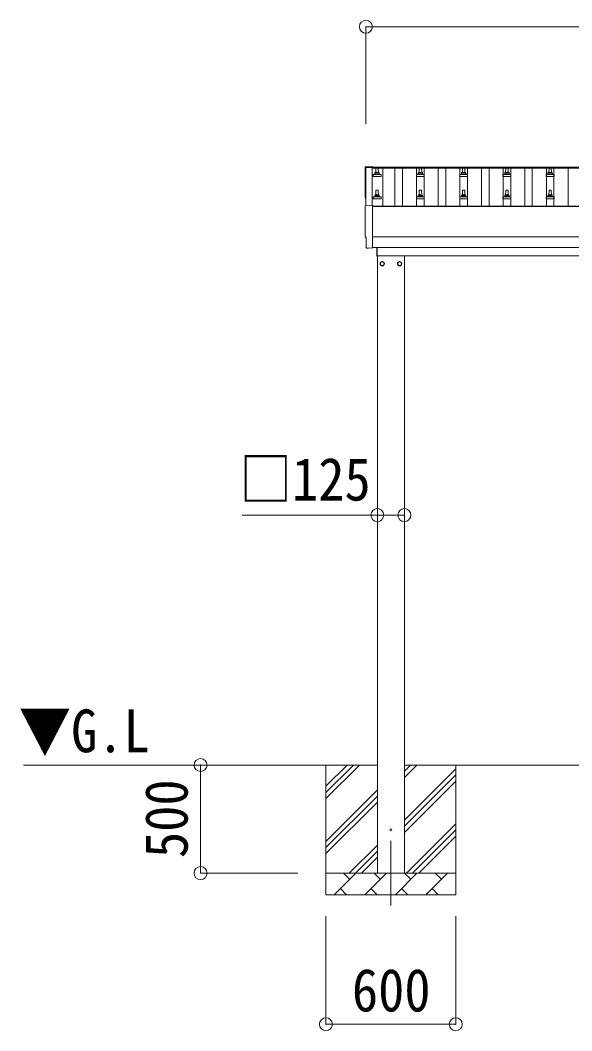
# Model space of a CAD drawing. Units: millimetres at full size, sheet at 1:60. Extents: x -16864 to 16864, y -11640 to 11640.
# Drawn here: x -12093 to -9542, y -8637 to -3964 of the extents above; entities that cross this region are included whole.
import ezdxf
from ezdxf.enums import TextEntityAlignment as Align

# ---------------------------------------------------------------- set-up
doc = ezdxf.new("R2010")
doc.units = ezdxf.units.MM
doc.header["$LTSCALE"] = 60
doc.header["$PDMODE"] = 32
doc.header["$PDSIZE"] = 60
doc.linetypes.add('CHAIN1', pattern=[8, 5, -1, 1, -1])
for name, color, linetype, lineweight in [('0-1_Defpoints', 7, 'CHAIN1', 9), ('0-2_TEXT1', 4, 'Continuous', 9), ('0-3_SHAPE', 7, 'Continuous', 9), ('0-5_ELV2', 5, 'Continuous', 5), ('0-7_PARTS2', 7, 'Continuous', 9), ('0-8_TABLE1', 6, 'Continuous', 9)]:
    doc.layers.add(name, color=color, linetype=linetype, lineweight=lineweight)
doc.styles.add('ＭＳ ゴシック', font='')
doc.styles.get('ＭＳ ゴシック').set_extended_font_data('MS Gothic')

msp = doc.modelspace()

# ---------------------------------------------------------------- linework, layer by layer
at = {"layer": '0-1_Defpoints'}
msp.add_line((-10378.89, -7758.15), (-10378.89, -8107.15), dxfattribs=at)
at = {"layer": '0-2_TEXT1'}
for p, q in [((-10465.39, -4644.04), (-10465.39, -4819.53)), ((-10465.39, -4644.04), (-7419.39, -4644.04)), ((-10465.39, -4647.63), (-7419.39, -4647.63)), ((-10494.96, -4821.07), (-10463.39, -4819.42)), ((-10463.39, -4819.42), (-10463.39, -5018.28)), ((-10463.39, -4823.65), (-7421.39, -4823.65)), ((-10463.39, -4825.54), (-7421.39, -4825.54)), ((-7421.39, -4965.43), (-10463.39, -4965.43)), ((-10483.02, -5018.28), (-10489.94, -5017.92)), ((-10463.39, -5015.25), (-7421.39, -5015.25)), ((-10444.39, -5055.65), (-10444.39, -5015.35)), ((-10442.39, -5015.35), (-10442.39, -5055.65)), ((-10442.39, -5055.65), (-10444.39, -5055.65)), ((-10442.39, -5053.15), (-7546.39, -5053.15)), ((-10441.39, -7908.15), (-10441.39, -5053.15)), ((-10410.29, -5089.9), (-10410.39, -5089.9)), ((-10410.29, -5090.4), (-10410.39, -5090.4)), ((-10347.48, -5089.9), (-10347.38, -5089.9)), ((-10347.48, -5090.4), (-10347.38, -5090.4)), ((-10316.39, -5053.15), (-10316.39, -7908.15))]:
    msp.add_line(p, q, dxfattribs=at)
for points in [[(-10494.96, -4641.64), (-10463.39, -4639.99), (-10463.39, -4644.04)], [(-10494.39, -4821.04), (-10494.39, -4645.01), (-10465.39, -4645.01)], [(-10492.78, -5014.92), (-10492.78, -4967.89), (-10493.38, -4967.89)], [(-10482.27, -5018), (-10481.61, -5017.37), (-10463.39, -5018.28)]]:
    msp.add_lwpolyline(points, dxfattribs=at)
for points in [[(-10418.89, -5080.34), (-10427.39, -5085.25), (-10427.39, -5095.06), (-10418.89, -5099.97), (-10410.39, -5095.06), (-10410.39, -5085.25)], [(-10338.89, -5080.34), (-10330.39, -5085.25), (-10330.39, -5095.06), (-10338.89, -5099.97), (-10347.39, -5095.06), (-10347.39, -5085.25)]]:
    msp.add_lwpolyline(points, close=True, dxfattribs=at)
for centre, radius in [((-10418.89, -5090.15), 10), ((-10418.89, -5090.15), 8.5), ((-10338.89, -5090.15), 10), ((-10338.89, -5090.15), 8.5), ((-10378.89, -7708.15), 4.5)]:
    msp.add_circle(centre, radius, dxfattribs=at)
for centre, start, end in [((-10418.89, -5090.15), 171.25399, 188.74601), ((-10418.89, -5090.15), 111.25399, 128.74601), ((-10418.89, -5090.15), 51.25399, 68.74601), ((-10418.89, -5090.15), 1.66581, 8.74601), ((-10418.89, -5090.15), 351.25399, 358.33419), ((-10338.89, -5090.15), 171.25399, 178.33419), ((-10338.89, -5090.15), 181.66581, 188.74601), ((-10338.89, -5090.15), 111.25399, 128.74601), ((-10338.89, -5090.15), 51.25399, 68.74601), ((-10338.89, -5090.15), 351.25399, 8.74601), ((-10418.89, -5090.15), 231.25399, 248.74601), ((-10418.89, -5090.15), 291.25399, 308.74601), ((-10338.89, -5090.15), 231.25399, 248.74601), ((-10338.89, -5090.15), 291.25399, 308.74601)]:
    msp.add_arc(centre, 8.6, start, end, dxfattribs=at)
for centre, major_axis, ratio, start_param, end_param in [((-10494.8, -4644.64), (-3, 0), 0.99863, 4.7647489, 6.2979817), ((-15260.66, -4715.06), (4763.38, 0), 0.99863, 6.2686928, 6.2979817), ((-10493.38, -4784.06), (-4.41, 0), 0.99863, 6.2686928, 7.6252171), ((-10494.8, -4824.07), (-3, 0), 0.99863, 4.7647489, 6.2979817), ((-15260.66, -4894.49), (4763.38, 0), 0.99863, 6.2686928, 6.2979817), ((-10493.38, -4963.49), (-4.41, 0), 0.99863, 6.2686928, 7.8539816), ((-10489.77, -5014.92), (-2.18, -2.07), 0.9974, 5.5252311, 7.0411395), ((-10482.96, -5017.28), (-0.727, -0.69), 0.9974, 0.7579542, 1.5707963)]:
    msp.add_ellipse(centre, major_axis=major_axis, ratio=ratio, start_param=start_param, end_param=end_param, dxfattribs=at)
at = {"layer": '0-3_SHAPE'}
for p, q in [((-10441.39, -7408.15), (-12077.59, -7408.15)), ((-10678.89, -7408.15), (-10678.89, -8008.15)), ((-10678.89, -7506.63), (-10580.4, -7408.15)), ((-10678.89, -7563.2), (-10523.84, -7408.15)), ((-10678.89, -7534.92), (-10552.12, -7408.15)), ((-7568.39, -7408.15), (-10316.39, -7408.15)), ((-10316.39, -7465.26), (-10259.28, -7408.15)), ((-10316.39, -7436.98), (-10287.56, -7408.15)), ((-10316.39, -7663.25), (-10078.89, -7425.75)), ((-10078.89, -7408.15), (-10078.89, -8008.15)), ((-10316.39, -7691.54), (-10078.89, -7454.04)), ((-10678.89, -7761.19), (-10441.39, -7523.69)), ((-10316.39, -7719.82), (-10078.89, -7482.32)), ((-10678.89, -7789.48), (-10441.39, -7551.98)), ((-10678.89, -7817.76), (-10441.39, -7580.26)), ((-10306.73, -7908.15), (-10078.89, -7680.31)), ((-10278.44, -7908.15), (-10078.89, -7708.59)), ((-10250.16, -7908.15), (-10078.89, -7736.88)), ((-10571.29, -7908.15), (-10441.39, -7778.25)), ((-10543, -7908.15), (-10441.39, -7806.54)), ((-10514.72, -7908.15), (-10441.39, -7834.82)), ((-10678.89, -7908.15), (-10078.89, -7908.15)), ((-10641.02, -8008.15), (-10541.02, -7908.15)), ((-10569.57, -7936.71), (-10598.12, -7908.15)), ((-10499.6, -8008.15), (-10399.6, -7908.15)), ((-10428.15, -7936.71), (-10456.7, -7908.15)), ((-10358.18, -8008.15), (-10258.18, -7908.15)), ((-10286.73, -7936.71), (-10315.28, -7908.15)), ((-10216.75, -8008.15), (-10116.75, -7908.15)), ((-10145.31, -7936.71), (-10173.86, -7908.15)), ((-10612.46, -7979.6), (-10583.91, -8008.15)), ((-10471.04, -7979.6), (-10442.49, -8008.15)), ((-10329.62, -7979.6), (-10301.07, -8008.15)), ((-10188.2, -7979.6), (-10159.65, -8008.15)), ((-10078.89, -8008.15), (-10678.89, -8008.15))]:
    msp.add_line(p, q, dxfattribs=at)
at = {"layer": '0-5_ELV2'}
for p, q in [((-10452.39, -4674.77), (-10452.39, -4670.56)), ((-10451.39, -4670.56), (-10433.39, -4670.56)), ((-10448.39, -4670.56), (-10447.66, -4647.03)), ((-10446.66, -4646.06), (-10438.11, -4646.06)), ((-10437.11, -4647.03), (-10436.39, -4670.56)), ((-10432.39, -4674.77), (-10432.39, -4670.56)), ((-10252.39, -4674.77), (-10252.39, -4670.56)), ((-10251.39, -4670.56), (-10233.39, -4670.56)), ((-10248.39, -4670.56), (-10247.66, -4647.03)), ((-10246.66, -4646.06), (-10238.11, -4646.06)), ((-10237.11, -4647.03), (-10236.39, -4670.56)), ((-10232.39, -4674.77), (-10232.39, -4670.56)), ((-10052.39, -4674.77), (-10052.39, -4670.56)), ((-10051.39, -4670.56), (-10033.39, -4670.56)), ((-10048.39, -4670.56), (-10047.66, -4647.03)), ((-10046.66, -4646.06), (-10038.11, -4646.06)), ((-10037.11, -4647.03), (-10036.39, -4670.56)), ((-10032.39, -4674.77), (-10032.39, -4670.56)), ((-9852.39, -4674.77), (-9852.39, -4670.56)), ((-9851.39, -4670.56), (-9833.39, -4670.56)), ((-9848.39, -4670.56), (-9847.66, -4647.03)), ((-9846.66, -4646.06), (-9838.11, -4646.06)), ((-9837.11, -4647.03), (-9836.39, -4670.56)), ((-9832.39, -4674.77), (-9832.39, -4670.56)), ((-9652.39, -4674.77), (-9652.39, -4670.56)), ((-9651.39, -4670.56), (-9633.39, -4670.56)), ((-9648.39, -4670.56), (-9647.66, -4647.03)), ((-9646.66, -4646.06), (-9638.11, -4646.06)), ((-9637.11, -4647.03), (-9636.39, -4670.56)), ((-9632.39, -4674.77), (-9632.39, -4670.56)), ((-10460.64, -4686.06), (-10460.64, -4678.34)), ((-10424.14, -4686.06), (-10460.64, -4686.06)), ((-10460.25, -4677.56), (-10424.52, -4677.56)), ((-10459.87, -4677.37), (-10453.15, -4675.74)), ((-10452.77, -4675.56), (-10432, -4675.56)), ((-10424.9, -4677.37), (-10431.62, -4675.74)), ((-10424.14, -4686.06), (-10424.14, -4678.34)), ((-10260.64, -4686.06), (-10260.64, -4678.34)), ((-10224.14, -4686.06), (-10260.64, -4686.06)), ((-10260.25, -4677.56), (-10224.52, -4677.56)), ((-10259.87, -4677.37), (-10253.15, -4675.74)), ((-10252.77, -4675.56), (-10232, -4675.56)), ((-10224.9, -4677.37), (-10231.62, -4675.74)), ((-10224.14, -4686.06), (-10224.14, -4678.34)), ((-10060.64, -4686.06), (-10060.64, -4678.34)), ((-10024.14, -4686.06), (-10060.64, -4686.06)), ((-10060.25, -4677.56), (-10024.52, -4677.56)), ((-10059.87, -4677.37), (-10053.15, -4675.74)), ((-10052.77, -4675.56), (-10032, -4675.56)), ((-10024.9, -4677.37), (-10031.62, -4675.74)), ((-10024.14, -4686.06), (-10024.14, -4678.34)), ((-9860.64, -4686.06), (-9860.64, -4678.34)), ((-9824.14, -4686.06), (-9860.64, -4686.06)), ((-9860.25, -4677.56), (-9824.52, -4677.56)), ((-9859.87, -4677.37), (-9853.15, -4675.74)), ((-9852.77, -4675.56), (-9832, -4675.56)), ((-9824.9, -4677.37), (-9831.62, -4675.74)), ((-9824.14, -4686.06), (-9824.14, -4678.34)), ((-9660.64, -4686.06), (-9660.64, -4678.34)), ((-9624.14, -4686.06), (-9660.64, -4686.06)), ((-9660.25, -4677.56), (-9624.52, -4677.56)), ((-9659.87, -4677.37), (-9653.15, -4675.74)), ((-9652.77, -4675.56), (-9632, -4675.56)), ((-9624.9, -4677.37), (-9631.62, -4675.74)), ((-9624.14, -4686.06), (-9624.14, -4678.34)), ((-10448.39, -4773.89), (-10447.66, -4750.37)), ((-10446.66, -4749.39), (-10438.11, -4749.39)), ((-10437.11, -4750.37), (-10436.39, -4773.89)), ((-10248.39, -4773.89), (-10247.66, -4750.37)), ((-10246.66, -4749.39), (-10238.11, -4749.39)), ((-10237.11, -4750.37), (-10236.39, -4773.89)), ((-10048.39, -4773.89), (-10047.66, -4750.37)), ((-10046.66, -4749.39), (-10038.11, -4749.39)), ((-10037.11, -4750.37), (-10036.39, -4773.89)), ((-9848.39, -4773.89), (-9847.66, -4750.37)), ((-9846.66, -4749.39), (-9838.11, -4749.39)), ((-9837.11, -4750.37), (-9836.39, -4773.89)), ((-9648.39, -4773.89), (-9647.66, -4750.37)), ((-9646.66, -4749.39), (-9638.11, -4749.39)), ((-9637.11, -4750.37), (-9636.39, -4773.89)), ((-10460.64, -4789.39), (-10460.64, -4781.68)), ((-10424.14, -4789.39), (-10460.64, -4789.39)), ((-10460.25, -4780.89), (-10424.52, -4780.89)), ((-10459.87, -4780.71), (-10453.15, -4779.08)), ((-10452.77, -4778.89), (-10432, -4778.89)), ((-10452.39, -4778.1), (-10452.39, -4773.89)), ((-10451.39, -4773.89), (-10433.39, -4773.89)), ((-10432.39, -4778.1), (-10432.39, -4773.89)), ((-10424.9, -4780.71), (-10431.62, -4779.08)), ((-10424.14, -4789.39), (-10424.14, -4781.68)), ((-10260.64, -4789.39), (-10260.64, -4781.68)), ((-10224.14, -4789.39), (-10260.64, -4789.39)), ((-10260.25, -4780.89), (-10224.52, -4780.89)), ((-10259.87, -4780.71), (-10253.15, -4779.08)), ((-10252.77, -4778.89), (-10232, -4778.89)), ((-10252.39, -4778.1), (-10252.39, -4773.89)), ((-10251.39, -4773.89), (-10233.39, -4773.89)), ((-10232.39, -4778.1), (-10232.39, -4773.89)), ((-10224.9, -4780.71), (-10231.62, -4779.08)), ((-10224.14, -4789.39), (-10224.14, -4781.68)), ((-10060.64, -4789.39), (-10060.64, -4781.68)), ((-10024.14, -4789.39), (-10060.64, -4789.39)), ((-10060.25, -4780.89), (-10024.52, -4780.89)), ((-10059.87, -4780.71), (-10053.15, -4779.08)), ((-10052.77, -4778.89), (-10032, -4778.89)), ((-10052.39, -4778.1), (-10052.39, -4773.89)), ((-10051.39, -4773.89), (-10033.39, -4773.89)), ((-10032.39, -4778.1), (-10032.39, -4773.89)), ((-10024.9, -4780.71), (-10031.62, -4779.08)), ((-10024.14, -4789.39), (-10024.14, -4781.68)), ((-9860.64, -4789.39), (-9860.64, -4781.68)), ((-9824.14, -4789.39), (-9860.64, -4789.39)), ((-9860.25, -4780.89), (-9824.52, -4780.89)), ((-9859.87, -4780.71), (-9853.15, -4779.08)), ((-9852.77, -4778.89), (-9832, -4778.89)), ((-9852.39, -4778.1), (-9852.39, -4773.89)), ((-9851.39, -4773.89), (-9833.39, -4773.89)), ((-9832.39, -4778.1), (-9832.39, -4773.89)), ((-9824.9, -4780.71), (-9831.62, -4779.08)), ((-9824.14, -4789.39), (-9824.14, -4781.68)), ((-9660.64, -4789.39), (-9660.64, -4781.68)), ((-9624.14, -4789.39), (-9660.64, -4789.39)), ((-9660.25, -4780.89), (-9624.52, -4780.89)), ((-9659.87, -4780.71), (-9653.15, -4779.08)), ((-9652.77, -4778.89), (-9632, -4778.89)), ((-9652.39, -4778.1), (-9652.39, -4773.89)), ((-9651.39, -4773.89), (-9633.39, -4773.89)), ((-9632.39, -4778.1), (-9632.39, -4773.89)), ((-9624.9, -4780.71), (-9631.62, -4779.08)), ((-9624.14, -4789.39), (-9624.14, -4781.68))]:
    msp.add_line(p, q, dxfattribs=at)
at = {"layer": '0-5_ELV2', "color": 4, "lineweight": 9}
for p, q in [((-10415.89, -4647.63), (-10415.89, -4823.65)), ((-10359.89, -4823.65), (-10359.89, -4647.63)), ((-10324.89, -4823.65), (-10324.89, -4647.63)), ((-10259.89, -4823.65), (-10259.89, -4647.63)), ((-10224.89, -4823.65), (-10224.89, -4647.63)), ((-10159.89, -4823.65), (-10159.89, -4647.63)), ((-10124.89, -4823.65), (-10124.89, -4647.63)), ((-10059.89, -4823.65), (-10059.89, -4647.63)), ((-10024.89, -4823.65), (-10024.89, -4647.63)), ((-9959.89, -4823.65), (-9959.89, -4647.63)), ((-9924.89, -4823.65), (-9924.89, -4647.63)), ((-9859.89, -4823.65), (-9859.89, -4647.63)), ((-9824.89, -4823.65), (-9824.89, -4647.63)), ((-9759.89, -4823.65), (-9759.89, -4647.63)), ((-9724.89, -4823.65), (-9724.89, -4647.63)), ((-9659.89, -4823.65), (-9659.89, -4647.63)), ((-9624.89, -4823.65), (-9624.89, -4647.63)), ((-9559.89, -4823.65), (-9559.89, -4647.63))]:
    msp.add_line(p, q, dxfattribs=at)
at = {"layer": '0-5_ELV2'}
for centre, radius, start, end in [((-10448.3, -4671.19), 4.13, 90, 171.17633), ((-10451.39, -4671.56), 1, 90, 180), ((-10446.66, -4647.06), 1, 90, 178.60509), ((-10439.05, -4670.56), 4.83, 133.60282, 180), ((-10445.72, -4670.56), 4.83, 0, 46.39718), ((-10438.11, -4647.06), 1, 1.39491, 90), ((-10436.47, -4671.19), 4.13, 8.82367, 90), ((-10433.39, -4671.56), 1, 0, 90), ((-10248.3, -4671.19), 4.13, 90, 171.17633), ((-10251.39, -4671.56), 1, 90, 180), ((-10246.66, -4647.06), 1, 90, 178.60509), ((-10239.05, -4670.56), 4.83, 133.60282, 180), ((-10245.72, -4670.56), 4.83, 0, 46.39718), ((-10238.11, -4647.06), 1, 1.39491, 90), ((-10236.47, -4671.19), 4.13, 8.82367, 90), ((-10233.39, -4671.56), 1, 0, 90), ((-10048.3, -4671.19), 4.13, 90, 171.17633), ((-10051.39, -4671.56), 1, 90, 180), ((-10046.66, -4647.06), 1, 90, 178.60509), ((-10039.05, -4670.56), 4.83, 133.60282, 180), ((-10045.72, -4670.56), 4.83, 0, 46.39718), ((-10038.11, -4647.06), 1, 1.39491, 90), ((-10036.47, -4671.19), 4.13, 8.82367, 90), ((-10033.39, -4671.56), 1, 0, 90), ((-9848.3, -4671.19), 4.13, 90, 171.17633), ((-9851.39, -4671.56), 1, 90, 180), ((-9846.66, -4647.06), 1, 90, 178.60509), ((-9839.05, -4670.56), 4.83, 133.60282, 180), ((-9845.72, -4670.56), 4.83, 0, 46.39718), ((-9838.11, -4647.06), 1, 1.39491, 90), ((-9836.47, -4671.19), 4.13, 8.82367, 90), ((-9833.39, -4671.56), 1, 0, 90), ((-9648.3, -4671.19), 4.13, 90, 171.17633), ((-9651.39, -4671.56), 1, 90, 180), ((-9646.66, -4647.06), 1, 90, 178.60509), ((-9639.05, -4670.56), 4.83, 133.60282, 180), ((-9645.72, -4670.56), 4.83, 0, 46.39718), ((-9638.11, -4647.06), 1, 1.39491, 90), ((-9636.47, -4671.19), 4.13, 8.82367, 90), ((-9633.39, -4671.56), 1, 0, 90), ((-10459.64, -4678.34), 1, 103.62699, 180), ((-10453.39, -4674.77), 1, 283.62699, 0), ((-10431.39, -4674.77), 1, 180, 256.37301), ((-10425.14, -4678.34), 1, 0, 76.37301), ((-10259.64, -4678.34), 1, 103.62699, 180), ((-10253.39, -4674.77), 1, 283.62699, 0), ((-10231.39, -4674.77), 1, 180, 256.37301), ((-10225.14, -4678.34), 1, 0, 76.37301), ((-10059.64, -4678.34), 1, 103.62699, 180), ((-10053.39, -4674.77), 1, 283.62699, 0), ((-10031.39, -4674.77), 1, 180, 256.37301), ((-10025.14, -4678.34), 1, 0, 76.37301), ((-9859.64, -4678.34), 1, 103.62699, 180), ((-9853.39, -4674.77), 1, 283.62699, 0), ((-9831.39, -4674.77), 1, 180, 256.37301), ((-9825.14, -4678.34), 1, 0, 76.37301), ((-9659.64, -4678.34), 1, 103.62699, 180), ((-9653.39, -4674.77), 1, 283.62699, 0), ((-9631.39, -4674.77), 1, 180, 256.37301), ((-9625.14, -4678.34), 1, 0, 76.37301), ((-10446.66, -4750.39), 1, 90, 178.60509), ((-10438.11, -4750.39), 1, 1.39491, 90), ((-10246.66, -4750.39), 1, 90, 178.60509), ((-10238.11, -4750.39), 1, 1.39491, 90), ((-10046.66, -4750.39), 1, 90, 178.60509), ((-10038.11, -4750.39), 1, 1.39491, 90), ((-9846.66, -4750.39), 1, 90, 178.60509), ((-9838.11, -4750.39), 1, 1.39491, 90), ((-9646.66, -4750.39), 1, 90, 178.60509), ((-9638.11, -4750.39), 1, 1.39491, 90), ((-10459.64, -4781.68), 1, 103.62699, 180), ((-10453.39, -4778.1), 1, 283.62699, 0), ((-10448.3, -4774.53), 4.13, 90, 171.17633), ((-10451.39, -4774.89), 1, 90, 180), ((-10439.05, -4773.89), 4.83, 133.60282, 180), ((-10445.72, -4773.89), 4.83, 0, 46.39718), ((-10436.47, -4774.53), 4.13, 8.82367, 90), ((-10433.39, -4774.89), 1, 0, 90), ((-10431.39, -4778.1), 1, 180, 256.37301), ((-10425.14, -4781.68), 1, 0, 76.37301), ((-10259.64, -4781.68), 1, 103.62699, 180), ((-10253.39, -4778.1), 1, 283.62699, 0), ((-10248.3, -4774.53), 4.13, 90, 171.17633), ((-10251.39, -4774.89), 1, 90, 180), ((-10239.05, -4773.89), 4.83, 133.60282, 180), ((-10245.72, -4773.89), 4.83, 0, 46.39718), ((-10236.47, -4774.53), 4.13, 8.82367, 90), ((-10233.39, -4774.89), 1, 0, 90), ((-10231.39, -4778.1), 1, 180, 256.37301), ((-10225.14, -4781.68), 1, 0, 76.37301), ((-10059.64, -4781.68), 1, 103.62699, 180), ((-10053.39, -4778.1), 1, 283.62699, 0), ((-10048.3, -4774.53), 4.13, 90, 171.17633), ((-10051.39, -4774.89), 1, 90, 180), ((-10039.05, -4773.89), 4.83, 133.60282, 180), ((-10045.72, -4773.89), 4.83, 0, 46.39718), ((-10036.47, -4774.53), 4.13, 8.82367, 90), ((-10033.39, -4774.89), 1, 0, 90), ((-10031.39, -4778.1), 1, 180, 256.37301), ((-10025.14, -4781.68), 1, 0, 76.37301), ((-9859.64, -4781.68), 1, 103.62699, 180), ((-9853.39, -4778.1), 1, 283.62699, 0), ((-9848.3, -4774.53), 4.13, 90, 171.17633), ((-9851.39, -4774.89), 1, 90, 180), ((-9839.05, -4773.89), 4.83, 133.60282, 180), ((-9845.72, -4773.89), 4.83, 0, 46.39718), ((-9836.47, -4774.53), 4.13, 8.82367, 90), ((-9833.39, -4774.89), 1, 0, 90), ((-9831.39, -4778.1), 1, 180, 256.37301), ((-9825.14, -4781.68), 1, 0, 76.37301), ((-9659.64, -4781.68), 1, 103.62699, 180), ((-9653.39, -4778.1), 1, 283.62699, 0), ((-9648.3, -4774.53), 4.13, 90, 171.17633), ((-9651.39, -4774.89), 1, 90, 180), ((-9639.05, -4773.89), 4.83, 133.60282, 180), ((-9645.72, -4773.89), 4.83, 0, 46.39718), ((-9636.47, -4774.53), 4.13, 8.82367, 90), ((-9633.39, -4774.89), 1, 0, 90), ((-9631.39, -4778.1), 1, 180, 256.37301), ((-9625.14, -4781.68), 1, 0, 76.37301)]:
    msp.add_arc(centre, radius, start, end, dxfattribs=at)
at = {"layer": '0-8_TABLE1'}
for p, q in [((-10494.39, -3994.04), (-10494.39, -4444.04)), ((-7390.39, -3994.04), (-10494.39, -3994.04)), ((-11258.89, -7408.15), (-10808.89, -7408.15)), ((-11258.89, -7908.15), (-11258.89, -7408.15)), ((-11258.89, -7908.15), (-10808.89, -7908.15)), ((-10678.89, -8607.15), (-10678.89, -8107.15)), ((-10078.89, -8607.15), (-10078.89, -8107.15)), ((-10678.89, -8607.15), (-10078.89, -8607.15))]:
    msp.add_line(p, q, dxfattribs=at)
msp.add_lwpolyline([(-10316.39, -6252.48), (-10441.39, -6252.48), (-11065.96, -6252.48)], dxfattribs=at)
for p in [(-10494.39, -3994.04), (-10441.39, -6252.48), (-10316.39, -6252.48), (-11258.89, -7408.15), (-11258.89, -7908.15), (-10678.89, -8607.15), (-10078.89, -8607.15)]:
    msp.add_point(p, dxfattribs=at)

# ---------------------------------------------------------------- texts
at = {"layer": '0-7_PARTS2', "style": 'ＭＳ ゴシック', "width": 0.9}
msp.add_text('▼G.L', height=197.9, dxfattribs=at).set_placement((-12099.87, -7408.44), align=Align.BOTTOM_LEFT)
at = {"layer": '0-8_TABLE1', "color": 7, "style": 'ＭＳ ゴシック', "width": 0.9}
for s, p in [('□125', (-11078.57, -6244.62)), ('600', (-10558.89, -8607.15))]:
    msp.add_text(s, height=197.9, dxfattribs=at).set_placement(p, align=Align.BOTTOM_LEFT)
msp.add_text('500', height=197.9, rotation=90, dxfattribs=at).set_placement((-11258.89, -7838.15), align=Align.BOTTOM_LEFT)

doc.saveas('drawing.dxf')
